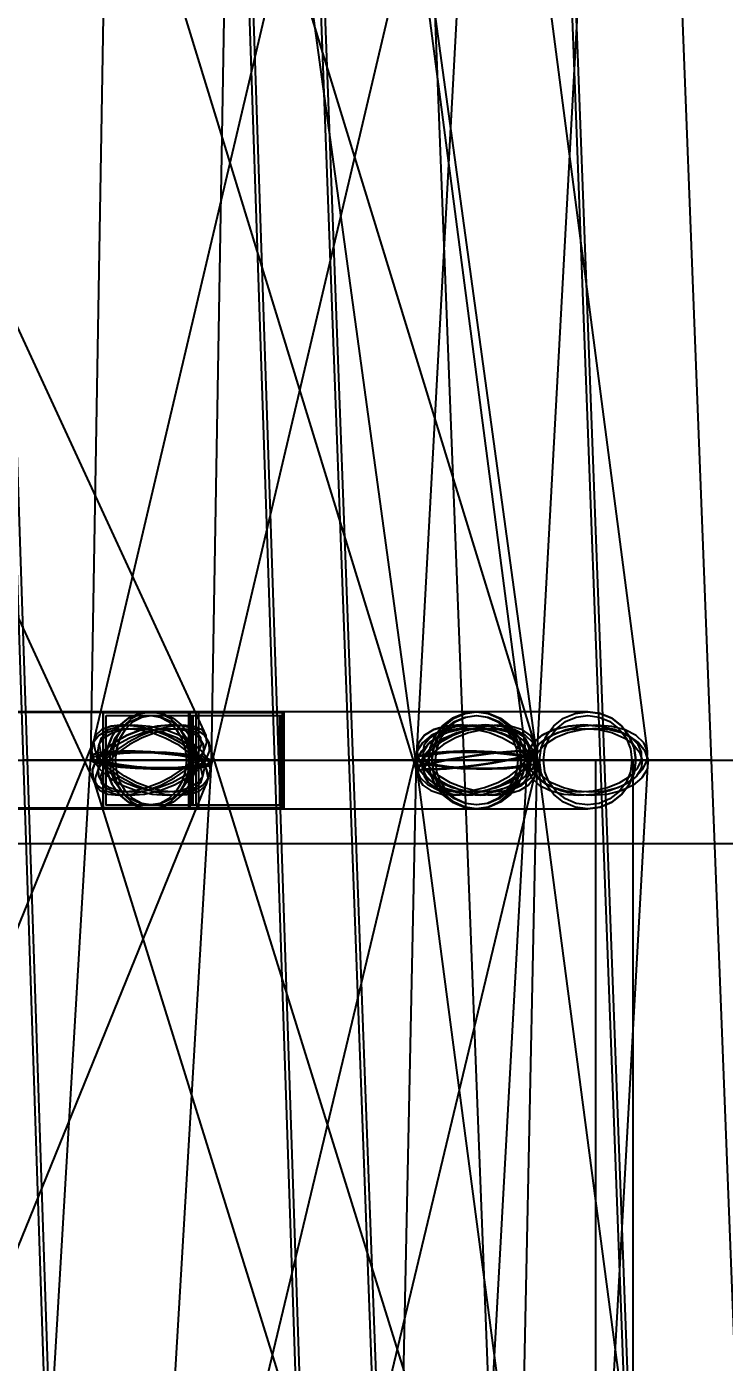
# Model space of a CAD drawing. Header units: millimetres. Extents: x -123812 to 252100, y -3000 to 639000.
# Drawn here: x 11315 to 14239, y 372475 to 378076 of the extents above; entities that cross this region are included whole.
import ezdxf

# ---------------------------------------------------------------- set-up
doc = ezdxf.new("R2010")
doc.units = ezdxf.units.MM
for name, color, linetype, lineweight in [('D-STR-DECK', 7, 'Continuous', 25), ('D-STR-DIM', 7, 'Continuous', 13), ('D-STR-STRC', 7, 'Continuous', 25)]:
    doc.layers.add(name, color=color, linetype=linetype, lineweight=lineweight)
doc.styles.add('OpenSansCondensed-Light', font='OpenSansCondensed-Light.ttf')
doc.styles.add('TOWER_UNICODE', font='Arial Unicode.ttf')
doc.dimstyles.new('EZDXF', dxfattribs={"dimtxt": 0.25, "dimasz": 0.175, "dimexe": 0.375, "dimexo": 0.125, "dimgap": 0.1, "dimtad": 1, "dimlfac": 100, "dimzin": 12, "dimdsep": 46, "dimtxsty": 'OpenSansCondensed-Light', "dimblk": 'ARCHTICK', "dimcen": 2.5, "dimazin": 3, "dimtfac": 0.5, "dimtmove": 2, "dimatfit": 3})

# ---------------------------------------------------------------- blocks, each defined once
blk = doc.blocks.new('_ARCHTICK')
at = {"color": 0, "linetype": 'BYBLOCK', "const_width": 0.15}
blk.add_lwpolyline([(-0.5, -0.5), (0.5, 0.5)], dxfattribs=at)

msp = doc.modelspace()

# ---------------------------------------------------------------- linework, layer by layer
at = {"layer": 'D-STR-DECK'}
for points in [[(4242.6, 374650), (4242.6, 375000), (13856.4, 375000), (13856.4, 374650)], [(4242.6, 374650), (4242.6, 375000), (13856.4, 375000), (13856.4, 374650)], [(5196.2, 374650), (5196.2, 375000), (15454.8, 375000), (15454.8, 374650)], [(5196.2, 374650), (5196.2, 375000), (15454.8, 375000), (15454.8, 374650)], [(5795.6, 374650), (5795.6, 375000), (16000, 375000), (16000, 374650)], [(5795.6, 374650), (5795.6, 375000), (16000, 375000), (16000, 374650)], [(11186.4, 371000), (11186.4, 375000), (13856.4, 375000), (13856.4, 371000)], [(11186.4, 371000), (11186.4, 375000), (13856.4, 375000), (13856.4, 371000)], [(13700.5, 371000), (13700.5, 375000), (15454.8, 375000), (15454.8, 371000)], [(13700.5, 371000), (13700.5, 375000), (15454.8, 375000), (15454.8, 371000)]]:
    msp.add_lwpolyline(points, close=True, dxfattribs=at)
at = {"layer": 'D-STR-STRC'}
for points in [[(9514.9, 399965.7), (12949.3, 374965.7), (12957.9, 374961.3), (12983, 374959.6), (13023, 374960.7), (13075.2, 374964.4), (13135.9, 374970.6), (13201, 374978.7), (13266.1, 374988.3), (13326.8, 374998.7), (13378.9, 375009.2), (13418.9, 375019.1), (13444.1, 375027.7), (13452.6, 375034.3), (10018.2, 400034.3)], [(12007.9, 400004.2), (11581.7, 375004.2), (11590.4, 374994.9), (11615.7, 374985.8), (11656.1, 374977.8), (11708.7, 374971.2), (11769.9, 374966.6), (11835.7, 374964.3), (11901.4, 374964.4), (11962.7, 374967), (12015.3, 374971.8), (12055.6, 374978.5), (12081, 374986.7), (12089.6, 374995.8), (12515.9, 399995.8)], [(9294.6, 379896.1), (11604, 374896.1), (11622.5, 374872.7), (11655.5, 374858), (11700.8, 374853), (11755.3, 374858), (11815.3, 374872.7), (11876.7, 374896.1), (11935.2, 374926.5), (11987, 374962), (12028.5, 375000), (12056.8, 375038), (12070.1, 375073.5), (12067.4, 375103.9), (9758, 380103.9)], [(11424.2, 379926.5), (12957.9, 374926.5), (12975.7, 374896.1), (13008.9, 374872.7), (13055.2, 374858), (13111.4, 374853), (13173.8, 374858), (13237.9, 374872.7), (13299.6, 374896.1), (13354.6, 374926.5), (13399, 374962), (13430, 375000), (13445.4, 375038), (13444.1, 375073.5), (11910.4, 380073.5)], [(12771.3, 380073.5), (11593.8, 375073.5), (11586.4, 375038), (11596.1, 375000), (11622, 374962), (11662.6, 374926.5), (11714.9, 374896.1), (11775.4, 374872.7), (11840.1, 374858), (11904.4, 374853), (11964.1, 374858), (12015, 374872.7), (12053.7, 374896.1), (12077.6, 374926.5), (13255, 379926.5)], [(12762.1, 379962), (13415.6, 374962), (13431.4, 374926.5), (13463.2, 374896.1), (13508.8, 374872.7), (13565.2, 374858), (13628.5, 374853), (13694.4, 374858), (13758.4, 374872.7), (13816.2, 374896.1), (13863.8, 374926.5), (13897.9, 374962), (13916.3, 375000), (13917.7, 375038), (13264.2, 380038)], [(13219, 380000), (12947.7, 375000), (12960.5, 374962), (12989.6, 374926.5), (13033.1, 374896.1), (13088.1, 374872.7), (13150.7, 374858), (13216.8, 374853), (13281.8, 374858), (13341.3, 374872.7), (13391.3, 374896.1), (13428.2, 374926.5), (13449.7, 374962), (13454.2, 375000), (13725.5, 380000)], [(9663.8, 374796.8), (11835.7, 374796.8), (11877.4, 374803.7), (11916.3, 374824), (11949.7, 374856.3), (11975.3, 374898.4), (11991.4, 374947.4), (11996.9, 375000), (11991.4, 375052.6), (11975.3, 375101.6), (11949.7, 375143.7), (11916.3, 375176), (11877.4, 375196.3), (11835.7, 375203.2), (9663.8, 375203.2)], [(9663.8, 374796.8), (11835.7, 374796.8), (11877.4, 374803.7), (11916.3, 374824), (11949.7, 374856.3), (11975.3, 374898.4), (11991.4, 374947.4), (11996.9, 375000), (11991.4, 375052.6), (11975.3, 375101.6), (11949.7, 375143.7), (11916.3, 375176), (11877.4, 375196.3), (11835.7, 375203.2), (9663.8, 375203.2)], [(10031.9, 369895.1), (12066.2, 374895.1), (12075.4, 374925.8), (12068.2, 374961.6), (12045.2, 375000), (12007.9, 375038.4), (11958.8, 375074.2), (11901.4, 375104.9), (11839.5, 375128.5), (11777.3, 375143.3), (11719.1, 375148.4), (11668.9, 375143.3), (11630, 375128.5), (11605.1, 375104.9), (9570.7, 370104.9)], [(13631.7, 370074.2), (12078.6, 375074.2), (12060.6, 375104.9), (12027.3, 375128.5), (11980.9, 375143.3), (11924.7, 375148.4), (11862.3, 375143.3), (11798.2, 375128.5), (11736.6, 375104.9), (11681.7, 375074.2), (11637.4, 375038.4), (11606.6, 375000), (11591.3, 374961.6), (11592.8, 374925.8), (13145.9, 369925.8)], [(12245.8, 369925.8), (13442.7, 374925.8), (13450.1, 374961.6), (13440.5, 375000), (13414.6, 375038.4), (13374.1, 375074.2), (13321.9, 375104.9), (13261.4, 375128.5), (13196.7, 375143.3), (13132.4, 375148.4), (13072.7, 375143.3), (13021.8, 375128.5), (12983.1, 375104.9), (12959.3, 375074.2), (11762.3, 370074.2)], [(14112.1, 370038.4), (13452, 375038.4), (13436.1, 375074.2), (13404.3, 375104.9), (13358.6, 375128.5), (13302.1, 375143.3), (13238.8, 375148.4), (13172.9, 375143.3), (13108.9, 375128.5), (13051.2, 375104.9), (13003.7, 375074.2), (12969.6, 375038.4), (12951.3, 375000), (12950, 374961.6), (13610.1, 369961.6)], [(13642, 370000), (13919.9, 375000), (13907.2, 375038.4), (13878, 375074.2), (13834.5, 375104.9), (13779.5, 375128.5), (13716.8, 375143.3), (13650.7, 375148.4), (13585.7, 375143.3), (13526.3, 375128.5), (13476.3, 375104.9), (13439.4, 375074.2), (13417.9, 375038.4), (13413.4, 375000), (13135.6, 370000)], [(10604.8, 349985.2), (12089.2, 374985.2), (12080.6, 374994.9), (12055.3, 375004.9), (12015, 375014.6), (11962.5, 375023.3), (11901.3, 375030.4), (11835.7, 375035.4), (11770.1, 375038), (11708.9, 375038), (11656.4, 375035.5), (11616.1, 375030.5), (11590.8, 375023.4), (11582.1, 375014.8), (10097.7, 350014.8)], [(12931.6, 349994.8), (13454.9, 374994.8), (13446.3, 375004.8), (13420.9, 375014.5), (13380.6, 375023.2), (13328, 375030.3), (13266.7, 375035.4), (13201, 375038), (13135.3, 375038), (13074, 375035.5), (13021.4, 375030.5), (12981.1, 375023.5), (12955.7, 375014.9), (12947, 375005.2), (12423.7, 350005.2)]]:
    msp.add_lwpolyline(points, dxfattribs=at)
for points in [[(11132.3, 380000), (11299.5, 375000), (12371.8, 375000), (12202.3, 380000)], [(11148.3, 380000), (11316.2, 375000), (12355.1, 375000), (12186.3, 380000)], [(12478.2, 380000), (12664.8, 375000), (13737.1, 375000), (13548.2, 380000)], [(12494.2, 380000), (12681.5, 375000), (13720.4, 375000), (13532.2, 380000)], [(12953.2, 380000), (13147.2, 375000), (14186.1, 375000), (13991.2, 380000)], [(10366.9, 374800), (12386.9, 374800), (12386.9, 375200), (10366.9, 375200)], [(10366.9, 374800), (12386.9, 374800), (12386.9, 375200), (10366.9, 375200)], [(11636, 374800), (12393.5, 374800), (12393.5, 375200), (11636, 375200)], [(11636, 375200), (12035.4, 375200), (12035.4, 374800), (11636, 374800)], [(11647.9, 375000), (11654.3, 374947.4), (11673.1, 374898.4), (11702.9, 374856.3), (11741.8, 374824), (11787.1, 374803.7), (11835.7, 374796.8), (13201, 374796.8), (13249.6, 374803.7), (13294.9, 374824), (13333.7, 374856.3), (13363.6, 374898.4), (13382.3, 374947.4), (13388.7, 375000), (13382.3, 375052.6), (13363.6, 375101.6), (13333.7, 375143.7), (13294.9, 375176), (13249.6, 375196.3), (13201, 375203.2), (11835.7, 375203.2), (11787.1, 375196.3), (11741.8, 375176), (11702.9, 375143.7), (11673.1, 375101.6), (11654.3, 375052.6)], [(12023.4, 375000), (12017, 374947.4), (11998.3, 374898.4), (11968.4, 374856.3), (11929.5, 374824), (11884.3, 374803.7), (11835.7, 374796.8), (11787.1, 374803.7), (11741.8, 374824), (11702.9, 374856.3), (11673.1, 374898.4), (11654.3, 374947.4), (11647.9, 375000), (11654.3, 375052.6), (11673.1, 375101.6), (11702.9, 375143.7), (11741.8, 375176), (11787.1, 375196.3), (11835.7, 375203.2), (11884.3, 375196.3), (11929.5, 375176), (11968.4, 375143.7), (11998.3, 375101.6), (12017, 375052.6)], [(11647.9, 375000), (11654.3, 374947.4), (11673.1, 374898.4), (11702.9, 374856.3), (11741.8, 374824), (11787.1, 374803.7), (11835.7, 374796.8), (13201, 374796.8), (13249.6, 374803.7), (13294.9, 374824), (13333.7, 374856.3), (13363.6, 374898.4), (13382.3, 374947.4), (13388.7, 375000), (13382.3, 375052.6), (13363.6, 375101.6), (13333.7, 375143.7), (13294.9, 375176), (13249.6, 375196.3), (13201, 375203.2), (11835.7, 375203.2), (11787.1, 375196.3), (11741.8, 375176), (11702.9, 375143.7), (11673.1, 375101.6), (11654.3, 375052.6)], [(12023.4, 375000), (12017, 374947.4), (11998.3, 374898.4), (11968.4, 374856.3), (11929.5, 374824), (11884.3, 374803.7), (11835.7, 374796.8), (11787.1, 374803.7), (11741.8, 374824), (11702.9, 374856.3), (11673.1, 374898.4), (11654.3, 374947.4), (11647.9, 375000), (11654.3, 375052.6), (11673.1, 375101.6), (11702.9, 375143.7), (11741.8, 375176), (11787.1, 375196.3), (11835.7, 375203.2), (11884.3, 375196.3), (11929.5, 375176), (11968.4, 375143.7), (11998.3, 375101.6), (12017, 375052.6)], [(11647.9, 375188), (12023.4, 375188), (12023.4, 374812), (11647.9, 374812)], [(12008.6, 375000), (12002.7, 374951.5), (11985.5, 374906.4), (11958, 374867.6), (11922.2, 374837.9), (11880.4, 374819.2), (11835.7, 374812.8), (11790.9, 374819.2), (11749.2, 374837.9), (11713.4, 374867.6), (11685.9, 374906.4), (11668.6, 374951.5), (11662.7, 375000), (11668.6, 375048.5), (11685.9, 375093.6), (11713.4, 375132.4), (11749.2, 375162.1), (11790.9, 375180.8), (11835.7, 375187.2), (11880.4, 375180.8), (11922.2, 375162.1), (11958, 375132.4), (11985.5, 375093.6), (12002.7, 375048.5)], [(12008.6, 375000), (12002.7, 374951.5), (11985.5, 374906.4), (11958, 374867.6), (11922.2, 374837.9), (11880.4, 374819.2), (11835.7, 374812.8), (11790.9, 374819.2), (11749.2, 374837.9), (11713.4, 374867.6), (11685.9, 374906.4), (11668.6, 374951.5), (11662.7, 375000), (11668.6, 375048.5), (11685.9, 375093.6), (11713.4, 375132.4), (11749.2, 375162.1), (11790.9, 375180.8), (11835.7, 375187.2), (11880.4, 375180.8), (11922.2, 375162.1), (11958, 375132.4), (11985.5, 375093.6), (12002.7, 375048.5)], [(11996.9, 375000), (11991.4, 374947.4), (11975.3, 374898.4), (11949.7, 374856.3), (11916.3, 374824), (11877.4, 374803.7), (11835.7, 374796.8), (11794, 374803.7), (11755.1, 374824), (11721.7, 374856.3), (11696.1, 374898.4), (11680, 374947.4), (11674.5, 375000), (11680, 375052.6), (11696.1, 375101.6), (11721.7, 375143.7), (11755.1, 375176), (11794, 375196.3), (11835.7, 375203.2), (11877.4, 375196.3), (11916.3, 375176), (11949.7, 375143.7), (11975.3, 375101.6), (11991.4, 375052.6)], [(11996.9, 375000), (11991.4, 374947.4), (11975.3, 374898.4), (11949.7, 374856.3), (11916.3, 374824), (11877.4, 374803.7), (11835.7, 374796.8), (11794, 374803.7), (11755.1, 374824), (11721.7, 374856.3), (11696.1, 374898.4), (11680, 374947.4), (11674.5, 375000), (11680, 375052.6), (11696.1, 375101.6), (11721.7, 375143.7), (11755.1, 375176), (11794, 375196.3), (11835.7, 375203.2), (11877.4, 375196.3), (11916.3, 375176), (11949.7, 375143.7), (11975.3, 375101.6), (11991.4, 375052.6)], [(11984.2, 375000), (11979.1, 374951.5), (11964.3, 374906.4), (11940.7, 374867.6), (11909.9, 374837.9), (11874.1, 374819.2), (11835.7, 374812.8), (11797.2, 374819.2), (11761.4, 374837.9), (11730.7, 374867.6), (11707.1, 374906.4), (11692.2, 374951.5), (11687.2, 375000), (11692.2, 375048.5), (11707.1, 375093.6), (11730.7, 375132.4), (11761.4, 375162.1), (11797.2, 375180.8), (11835.7, 375187.2), (11874.1, 375180.8), (11909.9, 375162.1), (11940.7, 375132.4), (11964.3, 375093.6), (11979.1, 375048.5)], [(11984.2, 375000), (11979.1, 374951.5), (11964.3, 374906.4), (11940.7, 374867.6), (11909.9, 374837.9), (11874.1, 374819.2), (11835.7, 374812.8), (11797.2, 374819.2), (11761.4, 374837.9), (11730.7, 374867.6), (11707.1, 374906.4), (11692.2, 374951.5), (11687.2, 375000), (11692.2, 375048.5), (11707.1, 375093.6), (11730.7, 375132.4), (11761.4, 375162.1), (11797.2, 375180.8), (11835.7, 375187.2), (11874.1, 375180.8), (11909.9, 375162.1), (11940.7, 375132.4), (11964.3, 375093.6), (11979.1, 375048.5)], [(11994, 375200), (12393.5, 375200), (12393.5, 374800), (11994, 374800)], [(12000.6, 375200), (12386.9, 375200), (12386.9, 374800), (12000.6, 374800)], [(12000.6, 375200), (12386.9, 375200), (12386.9, 374800), (12000.6, 374800)], [(12006, 375188), (12381.5, 375188), (12381.5, 374812), (12006, 374812)], [(12012.1, 375188), (12375.3, 375188), (12375.3, 374812), (12012.1, 374812)], [(12012.1, 375188), (12375.3, 375188), (12375.3, 374812), (12012.1, 374812)], [(12999.5, 375000), (13006.4, 374947.4), (13026.5, 374898.4), (13058.5, 374856.3), (13100.3, 374824), (13148.8, 374803.7), (13201, 374796.8), (13666.7, 374796.8), (13718.8, 374803.7), (13767.4, 374824), (13809.1, 374856.3), (13841.1, 374898.4), (13861.3, 374947.4), (13868.1, 375000), (13861.3, 375052.6), (13841.1, 375101.6), (13809.1, 375143.7), (13767.4, 375176), (13718.8, 375196.3), (13666.7, 375203.2), (13201, 375203.2), (13148.8, 375196.3), (13100.3, 375176), (13058.5, 375143.7), (13026.5, 375101.6), (13006.4, 375052.6)], [(13402.4, 375000), (13395.6, 374947.4), (13375.5, 374898.4), (13343.4, 374856.3), (13301.7, 374824), (13253.1, 374803.7), (13201, 374796.8), (13148.8, 374803.7), (13100.3, 374824), (13058.5, 374856.3), (13026.5, 374898.4), (13006.4, 374947.4), (12999.5, 375000), (13006.4, 375052.6), (13026.5, 375101.6), (13058.5, 375143.7), (13100.3, 375176), (13148.8, 375196.3), (13201, 375203.2), (13253.1, 375196.3), (13301.7, 375176), (13343.4, 375143.7), (13375.5, 375101.6), (13395.6, 375052.6)], [(12999.5, 375000), (13006.4, 374947.4), (13026.5, 374898.4), (13058.5, 374856.3), (13100.3, 374824), (13148.8, 374803.7), (13201, 374796.8), (13666.7, 374796.8), (13718.8, 374803.7), (13767.4, 374824), (13809.1, 374856.3), (13841.1, 374898.4), (13861.3, 374947.4), (13868.1, 375000), (13861.3, 375052.6), (13841.1, 375101.6), (13809.1, 375143.7), (13767.4, 375176), (13718.8, 375196.3), (13666.7, 375203.2), (13201, 375203.2), (13148.8, 375196.3), (13100.3, 375176), (13058.5, 375143.7), (13026.5, 375101.6), (13006.4, 375052.6)], [(13402.4, 375000), (13395.6, 374947.4), (13375.5, 374898.4), (13343.4, 374856.3), (13301.7, 374824), (13253.1, 374803.7), (13201, 374796.8), (13148.8, 374803.7), (13100.3, 374824), (13058.5, 374856.3), (13026.5, 374898.4), (13006.4, 374947.4), (12999.5, 375000), (13006.4, 375052.6), (13026.5, 375101.6), (13058.5, 375143.7), (13100.3, 375176), (13148.8, 375196.3), (13201, 375203.2), (13253.1, 375196.3), (13301.7, 375176), (13343.4, 375143.7), (13375.5, 375101.6), (13395.6, 375052.6)], [(13388.7, 375000), (13382.3, 374947.4), (13363.6, 374898.4), (13333.7, 374856.3), (13294.9, 374824), (13249.6, 374803.7), (13201, 374796.8), (13152.4, 374803.7), (13107.1, 374824), (13068.2, 374856.3), (13038.4, 374898.4), (13019.7, 374947.4), (13013.3, 375000), (13019.7, 375052.6), (13038.4, 375101.6), (13068.2, 375143.7), (13107.1, 375176), (13152.4, 375196.3), (13201, 375203.2), (13249.6, 375196.3), (13294.9, 375176), (13333.7, 375143.7), (13363.6, 375101.6), (13382.3, 375052.6)], [(13388.7, 375000), (13382.3, 374947.4), (13363.6, 374898.4), (13333.7, 374856.3), (13294.9, 374824), (13249.6, 374803.7), (13201, 374796.8), (13152.4, 374803.7), (13107.1, 374824), (13068.2, 374856.3), (13038.4, 374898.4), (13019.7, 374947.4), (13013.3, 375000), (13019.7, 375052.6), (13038.4, 375101.6), (13068.2, 375143.7), (13107.1, 375176), (13152.4, 375196.3), (13201, 375203.2), (13249.6, 375196.3), (13294.9, 375176), (13333.7, 375143.7), (13363.6, 375101.6), (13382.3, 375052.6)], [(13386.6, 375000), (13380.3, 374951.5), (13361.7, 374906.4), (13332.2, 374867.6), (13293.8, 374837.9), (13249, 374819.2), (13201, 374812.8), (13152.9, 374819.2), (13108.2, 374837.9), (13069.7, 374867.6), (13040.3, 374906.4), (13021.7, 374951.5), (13015.4, 375000), (13021.7, 375048.5), (13040.3, 375093.6), (13069.7, 375132.4), (13108.2, 375162.1), (13152.9, 375180.8), (13201, 375187.2), (13249, 375180.8), (13293.8, 375162.1), (13332.2, 375132.4), (13361.7, 375093.6), (13380.3, 375048.5)], [(13386.6, 375000), (13380.3, 374951.5), (13361.7, 374906.4), (13332.2, 374867.6), (13293.8, 374837.9), (13249, 374819.2), (13201, 374812.8), (13152.9, 374819.2), (13108.2, 374837.9), (13069.7, 374867.6), (13040.3, 374906.4), (13021.7, 374951.5), (13015.4, 375000), (13021.7, 375048.5), (13040.3, 375093.6), (13069.7, 375132.4), (13108.2, 375162.1), (13152.9, 375180.8), (13201, 375187.2), (13249, 375180.8), (13293.8, 375162.1), (13332.2, 375132.4), (13361.7, 375093.6), (13380.3, 375048.5)], [(13373.9, 375000), (13368, 374951.5), (13350.8, 374906.4), (13323.3, 374867.6), (13287.5, 374837.9), (13245.7, 374819.2), (13201, 374812.8), (13156.2, 374819.2), (13114.5, 374837.9), (13078.7, 374867.6), (13051.2, 374906.4), (13033.9, 374951.5), (13028, 375000), (13033.9, 375048.5), (13051.2, 375093.6), (13078.7, 375132.4), (13114.5, 375162.1), (13156.2, 375180.8), (13201, 375187.2), (13245.7, 375180.8), (13287.5, 375162.1), (13323.3, 375132.4), (13350.8, 375093.6), (13368, 375048.5)], [(13373.9, 375000), (13368, 374951.5), (13350.8, 374906.4), (13323.3, 374867.6), (13287.5, 374837.9), (13245.7, 374819.2), (13201, 374812.8), (13156.2, 374819.2), (13114.5, 374837.9), (13078.7, 374867.6), (13051.2, 374906.4), (13033.9, 374951.5), (13028, 375000), (13033.9, 375048.5), (13051.2, 375093.6), (13078.7, 375132.4), (13114.5, 375162.1), (13156.2, 375180.8), (13201, 375187.2), (13245.7, 375180.8), (13287.5, 375162.1), (13323.3, 375132.4), (13350.8, 375093.6), (13368, 375048.5)], [(13868.1, 375000), (13861.3, 374947.4), (13841.1, 374898.4), (13809.1, 374856.3), (13767.4, 374824), (13718.8, 374803.7), (13666.7, 374796.8), (13614.5, 374803.7), (13565.9, 374824), (13524.2, 374856.3), (13492.2, 374898.4), (13472.1, 374947.4), (13465.2, 375000), (13472.1, 375052.6), (13492.2, 375101.6), (13524.2, 375143.7), (13565.9, 375176), (13614.5, 375196.3), (13666.7, 375203.2), (13718.8, 375196.3), (13767.4, 375176), (13809.1, 375143.7), (13841.1, 375101.6), (13861.3, 375052.6)], [(13868.1, 375000), (13861.3, 374947.4), (13841.1, 374898.4), (13809.1, 374856.3), (13767.4, 374824), (13718.8, 374803.7), (13666.7, 374796.8), (13614.5, 374803.7), (13565.9, 374824), (13524.2, 374856.3), (13492.2, 374898.4), (13472.1, 374947.4), (13465.2, 375000), (13472.1, 375052.6), (13492.2, 375101.6), (13524.2, 375143.7), (13565.9, 375176), (13614.5, 375196.3), (13666.7, 375203.2), (13718.8, 375196.3), (13767.4, 375176), (13809.1, 375143.7), (13841.1, 375101.6), (13861.3, 375052.6)], [(13852.3, 375000), (13845.9, 374951.5), (13827.4, 374906.4), (13797.9, 374867.6), (13759.5, 374837.9), (13714.7, 374819.2), (13666.7, 374812.8), (13618.6, 374819.2), (13573.9, 374837.9), (13535.4, 374867.6), (13505.9, 374906.4), (13487.4, 374951.5), (13481.1, 375000), (13487.4, 375048.5), (13505.9, 375093.6), (13535.4, 375132.4), (13573.9, 375162.1), (13618.6, 375180.8), (13666.7, 375187.2), (13714.7, 375180.8), (13759.5, 375162.1), (13797.9, 375132.4), (13827.4, 375093.6), (13845.9, 375048.5)], [(13852.3, 375000), (13845.9, 374951.5), (13827.4, 374906.4), (13797.9, 374867.6), (13759.5, 374837.9), (13714.7, 374819.2), (13666.7, 374812.8), (13618.6, 374819.2), (13573.9, 374837.9), (13535.4, 374867.6), (13505.9, 374906.4), (13487.4, 374951.5), (13481.1, 375000), (13487.4, 375048.5), (13505.9, 375093.6), (13535.4, 375132.4), (13573.9, 375162.1), (13618.6, 375180.8), (13666.7, 375187.2), (13714.7, 375180.8), (13759.5, 375162.1), (13797.9, 375132.4), (13827.4, 375093.6), (13845.9, 375048.5)], [(11596.1, 375000), (11622, 374962), (11662.6, 374926.5), (11714.9, 374896.1), (11775.4, 374872.7), (11840.1, 374858), (11904.4, 374853), (11964.1, 374858), (12015, 374872.7), (12053.7, 374896.1), (12077.6, 374926.5), (12084.9, 374962), (12075.3, 375000), (12049.3, 375038), (12008.8, 375073.5), (11956.5, 375103.9), (11895.9, 375127.3), (11831.3, 375142), (11766.9, 375147), (11707.3, 375142), (11656.3, 375127.3), (11617.6, 375103.9), (11593.8, 375073.5), (11586.4, 375038)], [(12064.8, 375000), (12034, 374961.6), (11989.6, 374925.8), (11934.8, 374895.1), (11873.2, 374871.5), (11809, 374856.7), (11746.7, 374851.6), (11690.4, 374856.7), (11644.1, 374871.5), (11610.7, 374895.1), (11592.8, 374925.8), (11591.3, 374961.6), (11606.6, 375000), (11637.4, 375038.4), (11681.7, 375074.2), (11736.6, 375104.9), (11798.2, 375128.5), (11862.3, 375143.3), (11924.7, 375148.4), (11980.9, 375143.3), (12027.3, 375128.5), (12060.6, 375104.9), (12078.6, 375074.2), (12080, 375038.4)], [(12045.2, 375000), (12068.2, 374961.6), (12075.4, 374925.8), (12066.2, 374895.1), (12041.4, 374871.5), (12002.5, 374856.7), (11952.2, 374851.6), (11894, 374856.7), (11831.9, 374871.5), (11770, 374895.1), (11712.5, 374925.8), (11663.5, 374961.6), (11626.2, 375000), (11603.1, 375038.4), (11596, 375074.2), (11605.1, 375104.9), (11630, 375128.5), (11668.9, 375143.3), (11719.1, 375148.4), (11777.3, 375143.3), (11839.5, 375128.5), (11901.4, 375104.9), (11958.8, 375074.2), (12007.9, 375038.4)], [(11642.9, 375000), (11614.5, 374962), (11601.3, 374926.5), (11604, 374896.1), (11622.5, 374872.7), (11655.5, 374858), (11700.8, 374853), (11755.3, 374858), (11815.3, 374872.7), (11876.7, 374896.1), (11935.2, 374926.5), (11987, 374962), (12028.5, 375000), (12056.8, 375038), (12070.1, 375073.5), (12067.4, 375103.9), (12048.9, 375127.3), (12015.8, 375142), (11970.5, 375147), (11916, 375142), (11856.1, 375127.3), (11794.7, 375103.9), (11736.1, 375073.5), (11684.3, 375038)], [(11619.7, 375000), (11643.1, 374965.7), (11679.6, 374933.7), (11726.8, 374906.3), (11781.4, 374885.2), (11839.6, 374872), (11897.7, 374867.5), (11951.5, 374872), (11997.4, 374885.2), (12032.3, 374906.3), (12053.8, 374933.7), (12060.4, 374965.7), (12051.7, 375000), (12028.3, 375034.3), (11991.8, 375066.3), (11944.6, 375093.7), (11890, 375114.8), (11831.7, 375128), (11773.7, 375132.5), (11719.9, 375128), (11674, 375114.8), (11639.1, 375093.7), (11617.6, 375066.3), (11611, 375034.3)], [(12042.2, 375000), (12014.4, 374965.4), (11974.5, 374933.1), (11925, 374905.4), (11869.5, 374884.2), (11811.7, 374870.8), (11755.5, 374866.2), (11704.7, 374870.8), (11662.9, 374884.2), (11632.9, 374905.4), (11616.7, 374933.1), (11615.4, 374965.4), (11629.1, 375000), (11656.9, 375034.6), (11696.9, 375066.9), (11746.3, 375094.6), (11801.9, 375115.8), (11859.7, 375129.2), (11915.9, 375133.8), (11966.6, 375129.2), (12008.4, 375115.8), (12038.5, 375094.6), (12054.7, 375066.9), (12056, 375034.6)], [(12024.6, 375000), (12045.3, 374965.4), (12051.8, 374933.1), (12043.6, 374905.4), (12021.1, 374884.2), (11986.1, 374870.8), (11940.8, 374866.2), (11888.3, 374870.8), (11832.2, 374884.2), (11776.4, 374905.4), (11724.6, 374933.1), (11680.4, 374965.4), (11646.8, 375000), (11626, 375034.6), (11619.6, 375066.9), (11627.8, 375094.6), (11650.2, 375115.8), (11685.3, 375129.2), (11730.6, 375133.8), (11783.1, 375129.2), (11839.1, 375115.8), (11894.9, 375094.6), (11946.7, 375066.9), (11990.9, 375034.6)], [(11661.8, 375000), (11636.3, 374965.7), (11624.3, 374933.7), (11626.8, 374906.3), (11643.5, 374885.2), (11673.3, 374872), (11714.1, 374867.5), (11763.2, 374872), (11817.3, 374885.2), (11872.6, 374906.3), (11925.4, 374933.7), (11972.1, 374965.7), (12009.5, 375000), (12035.1, 375034.3), (12047, 375066.3), (12044.6, 375093.7), (12027.9, 375114.8), (11998.1, 375128), (11957.3, 375132.5), (11908.1, 375128), (11854.1, 375114.8), (11798.7, 375093.7), (11745.9, 375066.3), (11699.2, 375034.3)], [(12947.7, 375000), (12960.5, 374962), (12989.6, 374926.5), (13033.1, 374896.1), (13088.1, 374872.7), (13150.7, 374858), (13216.8, 374853), (13281.8, 374858), (13341.3, 374872.7), (13391.3, 374896.1), (13428.2, 374926.5), (13449.7, 374962), (13454.2, 375000), (13441.5, 375038), (13412.4, 375073.5), (13368.9, 375103.9), (13313.9, 375127.3), (13251.2, 375142), (13185.1, 375147), (13120.1, 375142), (13060.6, 375127.3), (13010.7, 375103.9), (12973.7, 375073.5), (12952.3, 375038)], [(13450.7, 375000), (13432.4, 374961.6), (13398.3, 374925.8), (13350.8, 374895.1), (13293.1, 374871.5), (13229.1, 374856.7), (13163.2, 374851.6), (13099.8, 374856.7), (13043.4, 374871.5), (12997.7, 374895.1), (12965.8, 374925.8), (12950, 374961.6), (12951.3, 375000), (12969.6, 375038.4), (13003.7, 375074.2), (13051.2, 375104.9), (13108.9, 375128.5), (13172.9, 375143.3), (13238.8, 375148.4), (13302.1, 375143.3), (13358.6, 375128.5), (13404.3, 375104.9), (13436.1, 375074.2), (13452, 375038.4)], [(13440.5, 375000), (13450.1, 374961.6), (13442.7, 374925.8), (13418.9, 374895.1), (13380.1, 374871.5), (13329.2, 374856.7), (13269.6, 374851.6), (13205.2, 374856.7), (13140.6, 374871.5), (13080.1, 374895.1), (13027.8, 374925.8), (12987.4, 374961.6), (12961.5, 375000), (12951.9, 375038.4), (12959.3, 375074.2), (12983.1, 375104.9), (13021.8, 375128.5), (13072.7, 375143.3), (13132.4, 375148.4), (13196.7, 375143.3), (13261.4, 375128.5), (13321.9, 375104.9), (13374.1, 375074.2), (13414.6, 375038.4)], [(12971.9, 375000), (12956.6, 374962), (12957.9, 374926.5), (12975.7, 374896.1), (13008.9, 374872.7), (13055.2, 374858), (13111.4, 374853), (13173.8, 374858), (13237.9, 374872.7), (13299.6, 374896.1), (13354.6, 374926.5), (13399, 374962), (13430, 375000), (13445.4, 375038), (13444.1, 375073.5), (13426.3, 375103.9), (13393.1, 375127.3), (13346.8, 375142), (13290.5, 375147), (13228.2, 375142), (13164, 375127.3), (13102.4, 375103.9), (13047.4, 375073.5), (13002.9, 375038)], [(12972.7, 375000), (12984.1, 374965.7), (13010.4, 374933.7), (13049.6, 374906.3), (13099.2, 374885.2), (13155.7, 374872), (13215.3, 374867.5), (13273.9, 374872), (13327.5, 374885.2), (13372.5, 374906.3), (13405.9, 374933.7), (13425.2, 374965.7), (13429.3, 375000), (13417.8, 375034.3), (13391.6, 375066.3), (13352.3, 375093.7), (13302.8, 375114.8), (13246.3, 375128), (13186.7, 375132.5), (13128.1, 375128), (13074.5, 375114.8), (13029.4, 375093.7), (12996.1, 375066.3), (12976.7, 375034.3)], [(13426.1, 375000), (13409.6, 374965.4), (13378.9, 374933.1), (13336.1, 374905.4), (13284, 374884.2), (13226.3, 374870.8), (13166.9, 374866.2), (13109.8, 374870.8), (13058.9, 374884.2), (13017.7, 374905.4), (12989, 374933.1), (12974.7, 374965.4), (12975.9, 375000), (12992.4, 375034.6), (13023.1, 375066.9), (13065.9, 375094.6), (13118, 375115.8), (13175.7, 375129.2), (13235.1, 375133.8), (13292.2, 375129.2), (13343.1, 375115.8), (13384.3, 375094.6), (13413, 375066.9), (13427.3, 375034.6)], [(13416.9, 375000), (13425.6, 374965.4), (13418.9, 374933.1), (13397.4, 374905.4), (13362.5, 374884.2), (13316.6, 374870.8), (13262.8, 374866.2), (13204.8, 374870.8), (13146.6, 374884.2), (13092, 374905.4), (13044.9, 374933.1), (13008.4, 374965.4), (12985, 375000), (12976.4, 375034.6), (12983, 375066.9), (13004.6, 375094.6), (13039.5, 375115.8), (13085.4, 375129.2), (13139.2, 375133.8), (13197.2, 375129.2), (13255.4, 375115.8), (13310, 375094.6), (13357.1, 375066.9), (13393.6, 375034.6)], [(12994.5, 375000), (12980.6, 374965.7), (12981.8, 374933.7), (12997.9, 374906.3), (13027.8, 374885.2), (13069.6, 374872), (13120.2, 374867.5), (13176.4, 374872), (13234.3, 374885.2), (13289.9, 374906.3), (13339.4, 374933.7), (13379.5, 374965.7), (13407.5, 375000), (13421.3, 375034.3), (13420.2, 375066.3), (13404.1, 375093.7), (13374.2, 375114.8), (13332.4, 375128), (13281.7, 375132.5), (13225.5, 375128), (13167.7, 375114.8), (13112.1, 375093.7), (13062.5, 375066.3), (13022.4, 375034.3)], [(13919.9, 375000), (13915.4, 374961.6), (13893.9, 374925.8), (13857, 374895.1), (13807.1, 374871.5), (13747.6, 374856.7), (13682.6, 374851.6), (13616.5, 374856.7), (13553.8, 374871.5), (13498.9, 374895.1), (13455.3, 374925.8), (13426.2, 374961.6), (13413.4, 375000), (13417.9, 375038.4), (13439.4, 375074.2), (13476.3, 375104.9), (13526.3, 375128.5), (13585.7, 375143.3), (13650.7, 375148.4), (13716.8, 375143.3), (13779.5, 375128.5), (13834.5, 375104.9), (13878, 375074.2), (13907.2, 375038.4)], [(13417, 375000), (13415.6, 374962), (13431.4, 374926.5), (13463.2, 374896.1), (13508.8, 374872.7), (13565.2, 374858), (13628.5, 374853), (13694.4, 374858), (13758.4, 374872.7), (13816.2, 374896.1), (13863.8, 374926.5), (13897.9, 374962), (13916.3, 375000), (13917.7, 375038), (13902, 375073.5), (13870.2, 375103.9), (13824.5, 375127.3), (13768.1, 375142), (13704.8, 375147), (13638.9, 375142), (13574.9, 375127.3), (13517.1, 375103.9), (13469.5, 375073.5), (13435.4, 375038)], [(13895, 375000), (13890.9, 374965.4), (13871.6, 374933.1), (13838.3, 374905.4), (13793.3, 374884.2), (13739.6, 374870.8), (13681, 374866.2), (13621.4, 374870.8), (13564.9, 374884.2), (13515.4, 374905.4), (13476.1, 374933.1), (13449.8, 374965.4), (13438.4, 375000), (13442.4, 375034.6), (13461.8, 375066.9), (13495.1, 375094.6), (13540.1, 375115.8), (13593.7, 375129.2), (13652.3, 375133.8), (13711.9, 375129.2), (13768.4, 375115.8), (13818, 375094.6), (13857.2, 375066.9), (13883.5, 375034.6)], [(13441.6, 375000), (13440.4, 374965.7), (13454.5, 374933.7), (13483.2, 374906.3), (13524.3, 374885.2), (13575.2, 374872), (13632.3, 374867.5), (13691.7, 374872), (13749.4, 374885.2), (13801.5, 374906.3), (13844.4, 374933.7), (13875.2, 374965.7), (13891.7, 375000), (13893, 375034.3), (13878.8, 375066.3), (13850.2, 375093.7), (13809, 375114.8), (13758.2, 375128), (13701.1, 375132.5), (13641.6, 375128), (13583.9, 375114.8), (13531.8, 375093.7), (13488.9, 375066.3), (13458.2, 375034.3)], [(11299.5, 375000), (11466.8, 370000), (12541.4, 370000), (12371.8, 375000)], [(12371.8, 375000), (12353.6, 375000), (12300, 375000), (12214.8, 375000), (12103.8, 375000), (11974.4, 375000), (11835.7, 375000), (11696.9, 375000), (11567.6, 375000), (11456.6, 375000), (11371.4, 375000), (11317.8, 375000), (11299.5, 375000), (11317.8, 375000), (11371.4, 375000), (11456.6, 375000), (11567.6, 375000), (11696.9, 375000), (11835.7, 375000), (11974.4, 375000), (12103.8, 375000), (12214.8, 375000), (12300, 375000), (12353.6, 375000)], [(11316.2, 375000), (11484.1, 370000), (12524, 370000), (12355.1, 375000)], [(12355.1, 375000), (12337.4, 375000), (12285.5, 375000), (12203, 375000), (12095.4, 375000), (11970.1, 375000), (11835.7, 375000), (11701.2, 375000), (11575.9, 375000), (11468.4, 375000), (11385.8, 375000), (11333.9, 375000), (11316.2, 375000), (11333.9, 375000), (11385.8, 375000), (11468.4, 375000), (11575.9, 375000), (11701.2, 375000), (11835.7, 375000), (11970.1, 375000), (12095.4, 375000), (12203, 375000), (12285.5, 375000), (12337.4, 375000)], [(11835.7, 374964.3), (11769.9, 374966.6), (11708.7, 374971.2), (11656.1, 374977.8), (11615.7, 374985.8), (11590.4, 374994.9), (11581.7, 375004.2), (11590.4, 375013.3), (11615.7, 375021.5), (11656.1, 375028.2), (11708.7, 375033), (11769.9, 375035.6), (11835.7, 375035.7), (11901.4, 375033.4), (11962.7, 375028.8), (12015.3, 375022.2), (12055.6, 375014.2), (12081, 375005.1), (12089.6, 374995.8), (12081, 374986.7), (12055.6, 374978.5), (12015.3, 374971.8), (11962.7, 374967), (11901.4, 374964.4)], [(11835.7, 374964.6), (11770.1, 374969.6), (11708.9, 374976.7), (11656.4, 374985.4), (11616.1, 374995.1), (11590.8, 375005.1), (11582.1, 375014.8), (11590.8, 375023.4), (11616.1, 375030.5), (11656.4, 375035.5), (11708.9, 375038), (11770.1, 375038), (11835.7, 375035.4), (11901.3, 375030.4), (11962.5, 375023.3), (12015, 375014.6), (12055.3, 375004.9), (12080.6, 374994.9), (12089.2, 374985.2), (12080.6, 374976.6), (12055.3, 374969.5), (12015, 374964.5), (11962.5, 374962), (11901.3, 374962)], [(11835.7, 374967.8), (11776.4, 374969.9), (11721.2, 374974), (11673.8, 374980), (11637.4, 374987.2), (11614.5, 374995.4), (11606.7, 375003.8), (11614.5, 375012), (11637.4, 375019.4), (11673.8, 375025.5), (11721.2, 375029.8), (11776.4, 375032.1), (11835.7, 375032.2), (11894.9, 375030.1), (11950.2, 375026), (11997.6, 375020), (12034, 375012.8), (12056.8, 375004.6), (12064.6, 374996.2), (12056.8, 374988), (12034, 374980.6), (11997.6, 374974.5), (11950.2, 374970.2), (11894.9, 374967.9)], [(11835.7, 374968.1), (11776.5, 374972.6), (11721.4, 374979), (11674, 374986.8), (11637.7, 374995.6), (11614.9, 375004.6), (11607.1, 375013.3), (11614.9, 375021.1), (11637.7, 375027.5), (11674, 375032), (11721.4, 375034.3), (11776.5, 375034.3), (11835.7, 375031.9), (11894.8, 375027.4), (11950, 375021), (11997.3, 375013.2), (12033.7, 375004.4), (12056.5, 374995.4), (12064.3, 374986.7), (12056.5, 374978.9), (12033.7, 374972.5), (11997.3, 374968), (11950, 374965.7), (11894.8, 374965.7)], [(12664.8, 375000), (12851.5, 370000), (13926.1, 370000), (13737.1, 375000)], [(13737.1, 375000), (13718.9, 375000), (13665.3, 375000), (13580.1, 375000), (13469.1, 375000), (13339.8, 375000), (13201, 375000), (13062.2, 375000), (12932.9, 375000), (12821.9, 375000), (12736.7, 375000), (12683.1, 375000), (12664.8, 375000), (12683.1, 375000), (12736.7, 375000), (12821.9, 375000), (12932.9, 375000), (13062.2, 375000), (13201, 375000), (13339.8, 375000), (13469.1, 375000), (13580.1, 375000), (13665.3, 375000), (13718.9, 375000)], [(12681.5, 375000), (12868.9, 370000), (13908.7, 370000), (13720.4, 375000)], [(13720.4, 375000), (13702.7, 375000), (13650.9, 375000), (13568.3, 375000), (13460.7, 375000), (13335.4, 375000), (13201, 375000), (13066.5, 375000), (12941.3, 375000), (12833.7, 375000), (12751.1, 375000), (12699.2, 375000), (12681.5, 375000), (12699.2, 375000), (12751.1, 375000), (12833.7, 375000), (12941.3, 375000), (13066.5, 375000), (13201, 375000), (13335.4, 375000), (13460.7, 375000), (13568.3, 375000), (13650.9, 375000), (13702.7, 375000)], [(13201, 374962), (13135.3, 374964.6), (13074, 374969.7), (13021.4, 374976.8), (12981.1, 374985.5), (12955.7, 374995.2), (12947, 375005.2), (12955.7, 375014.9), (12981.1, 375023.5), (13021.4, 375030.5), (13074, 375035.5), (13135.3, 375038), (13201, 375038), (13266.7, 375035.4), (13328, 375030.3), (13380.6, 375023.2), (13420.9, 375014.5), (13446.3, 375004.8), (13454.9, 374994.8), (13446.3, 374985.1), (13420.9, 374976.5), (13380.6, 374969.5), (13328, 374964.5), (13266.7, 374962)], [(13201, 375021.3), (13135.9, 375011.7), (13075.2, 375001.3), (13023, 374990.8), (12983, 374980.9), (12957.9, 374972.3), (12949.3, 374965.7), (12957.9, 374961.3), (12983, 374959.6), (13023, 374960.7), (13075.2, 374964.4), (13135.9, 374970.6), (13201, 374978.7), (13266.1, 374988.3), (13326.8, 374998.7), (13378.9, 375009.2), (13418.9, 375019.1), (13444.1, 375027.7), (13452.6, 375034.3), (13444.1, 375038.7), (13418.9, 375040.4), (13378.9, 375039.3), (13326.8, 375035.6), (13266.1, 375029.4)], [(13201, 374965.7), (13141.7, 374968.1), (13086.5, 374972.7), (13039.1, 374979.1), (13002.7, 374986.9), (12979.8, 374995.7), (12972, 375004.7), (12979.8, 375013.4), (13002.7, 375021.2), (13039.1, 375027.5), (13086.5, 375032), (13141.7, 375034.3), (13201, 375034.3), (13260.2, 375031.9), (13315.5, 375027.3), (13362.9, 375020.9), (13399.3, 375013.1), (13422.1, 375004.3), (13429.9, 374995.3), (13422.1, 374986.6), (13399.3, 374978.8), (13362.9, 374972.5), (13315.5, 374968), (13260.2, 374965.7)], [(13201, 375019.2), (13142.3, 375010.5), (13087.5, 375001.1), (13040.6, 374991.7), (13004.5, 374982.8), (12981.8, 374975.1), (12974.1, 374969), (12981.8, 374965.1), (13004.5, 374963.6), (13040.6, 374964.6), (13087.5, 374967.9), (13142.3, 374973.5), (13201, 374980.8), (13259.7, 374989.5), (13314.4, 374998.9), (13361.4, 375008.3), (13397.5, 375017.2), (13420.1, 375024.9), (13427.9, 375031), (13420.1, 375034.9), (13397.5, 375036.4), (13361.4, 375035.4), (13314.4, 375032.1), (13259.7, 375026.5)], [(13147.2, 375000), (13341.2, 370000), (14381, 370000), (14186.1, 375000)], [(14186.1, 375000), (14168.4, 375000), (14116.5, 375000), (14034, 375000), (13926.4, 375000), (13801.1, 375000), (13666.7, 375000), (13532.2, 375000), (13406.9, 375000), (13299.4, 375000), (13216.8, 375000), (13164.9, 375000), (13147.2, 375000), (13164.9, 375000), (13216.8, 375000), (13299.4, 375000), (13406.9, 375000), (13532.2, 375000), (13666.7, 375000), (13801.1, 375000), (13926.4, 375000), (14034, 375000), (14116.5, 375000), (14168.4, 375000)]]:
    msp.add_lwpolyline(points, close=True, dxfattribs=at)

# ---------------------------------------------------------------- dimensions: what is measured, and where the dimension line sits
at = {"layer": 'D-STR-DIM'}
for base, p2 in [((187000, 0), (0, 450000)), ((250000, 0), (0, 375000))]:
    msp.add_linear_dim(base=base, p1=(0, 0), p2=p2, angle=90, dimstyle='EZDXF', override={"dimtxt": 8400, "dimasz": 3750, "dimexe": 2100, "dimexo": 1800, "dimgap": 2100, "dimtad": 1, "dimdec": 0, "dimlfac": 1, "dimlunit": 2, "dimtxsty": 'TOWER_UNICODE', "dimclrd": 7, "dimclre": 7, "dimclrt": 7}, dxfattribs=at).render()

doc.saveas('drawing.dxf')
